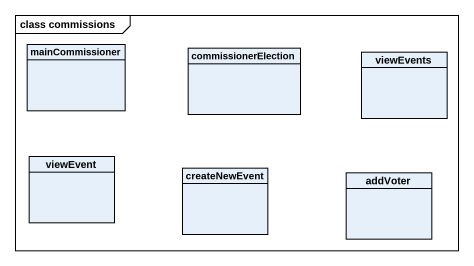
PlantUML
@startuml
mainframe class commissions
hide circle
hide empty members
class mainCommissioner
class commissionerElection
class viewEvents
class viewEvent
class createNewEvent
class addVoter
@enduml
